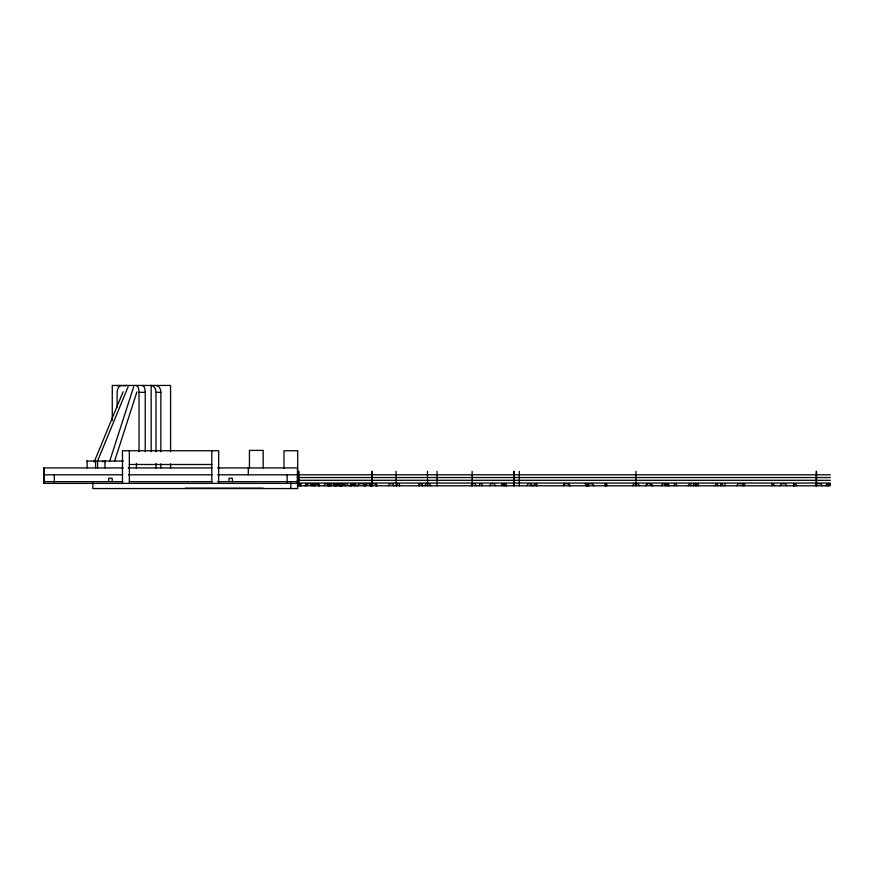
<?xml version="1.0" encoding="UTF-8"?>
<svg xmlns="http://www.w3.org/2000/svg" width="874" height="874" viewBox="0 0 874 874"><rect width="100%" height="100%" fill="white"/><g stroke="black" fill="none" stroke-linecap="round" stroke-linejoin="round"><path stroke-width="1.31" d="M95.572 467.929L95.572 461.057M300.634 483.726L300.58 485.791L300.656 483.726M725.059 485.791L725.147 483.726M665.005 485.791L665.103 483.726M330.831 483.726L330.7 485.791L329.4 483.726L325.336 483.726L323.981 485.791M334.239 483.726L334.119 485.791L334.458 483.726L330.132 483.726L328.766 485.791M339.746 485.791L339.899 483.726M340.248 485.791L340.445 483.726M605.66 485.791L605.89 483.726L606.785 485.791M327.63 485.791L327.87 483.726M336.752 485.791L337.003 483.726M419.214 485.791L419.465 483.726M793.417 485.791L793.668 483.726L795.591 483.726L796.968 485.791M793.767 485.791L794.018 483.726M418.897 485.791L419.334 483.726L421.596 483.726L422.885 485.791M388.799 485.791L389.411 483.726L392.896 483.726L393.726 485.791M471.261 485.791L471.873 483.726L475.139 483.726L476.035 485.791M109.731 461.057L133.711 386.745M114.592 461.057L136.923 391.869M396.61 485.791L397.32 483.726L399.287 483.726L399.549 485.791M479.072 485.791L479.782 483.726L481.76 483.726L482.011 485.791M343.395 483.726L342.564 485.791L341.221 483.726M425.037 485.791L425.867 483.726L429.702 483.726L430.653 485.791M94.567 461.057L123.103 391.76M97.527 461.057L128.139 386.723M358.843 483.726L357.892 485.791L358.864 483.726L363.333 483.726L364.611 485.791L363.322 483.726M489.724 485.791L490.773 483.726L494.487 483.726L495.252 485.791M304.96 485.791L306.228 483.726L311.996 483.726L312.947 485.791L314.345 483.726L318.398 483.726L319.753 485.791M306.228 485.791L307.506 483.726M371.253 485.791L372.586 483.726M314.247 485.791L315.59 483.726M688.177 485.791L689.52 483.726L690.853 483.726L690.853 485.791M695.737 485.791L697.07 483.726L698.413 483.726L698.413 485.791M714.921 485.791L716.254 483.726L717.587 483.726L717.587 485.791M741.971 485.791L743.304 483.726L744.637 483.726L744.637 485.791M350.66 485.791L352.003 483.726M365.452 485.791L366.796 483.726M372.182 483.726L370.838 485.791L369.516 483.726M314.454 485.791L315.809 483.726M329.05 485.791L330.405 483.726M349.764 485.791L351.119 483.726L355.172 483.726L356.516 485.791M351.315 485.791L352.67 483.726L354.025 485.791M370.237 485.791L371.592 483.726L376.268 483.726L377.087 485.791M338.751 485.791L340.106 483.726M780.034 485.791L781.4 483.726L785.475 483.726L786.829 485.791M815.355 485.791L816.72 483.726L820.795 483.726L822.15 485.791M827.58 485.791L828.945 483.726L830.3 483.726L830.3 485.791L297.16 485.791M329.356 485.791L330.722 483.726M336.064 485.791L337.43 483.726M632.514 485.791L633.869 483.726L637.976 483.726L639.342 485.791M364.731 485.791L366.097 483.726L370.194 483.726L371.559 485.791M526.847 485.791L528.213 483.726L530.955 483.726L532.332 485.791M533.424 485.791L534.801 483.726L536.636 483.726L536.986 485.791M564.691 483.726L563.315 485.791L564.386 483.726L568.81 483.726L570.187 485.791M587.022 485.791L588.399 483.726L592.528 483.726L593.894 485.791M647.153 483.726L645.788 485.791L646.847 483.726L651.283 483.726L652.659 485.791M661.247 485.791L662.623 483.726L668.14 483.726L669.473 485.791M736.684 485.791L738.06 483.726L742.179 483.726L743.545 485.791M825.832 485.791L827.208 483.726L828.585 483.726L828.585 485.791M136.071 385.456A6.872 2.961 -90 0 1 139.032 392.328L145.237 392.328L145.237 451.727M151.169 451.705L151.169 385.456A6.872 4.862 -90 0 1 155.998 392.328L160.849 392.328L160.849 451.727M86.482 461.057L123.289 461.057M129.341 464.487L211.803 464.487M123.267 467.929L43.711 467.929L43.7 483.388L297.444 483.388L297.444 467.929L217.539 467.929M128.292 467.929L211.967 467.929M43.7 474.801L122.699 474.801M128.554 474.801L211.967 474.801M217.692 474.801L830.3 474.801M297.16 477.543L830.3 477.543M297.16 480.296L830.3 480.296M43.7 481.672L122.895 481.672M129.341 481.672L211.803 481.672M217.692 481.672L297.706 481.672M297.16 483.049L830.3 483.049M297.247 483.726L299.585 483.726L300.929 485.791M585.11 483.726L587.984 483.726L588.814 485.791M606.72 483.726L606.851 485.791M185.364 488.195L263.172 488.195M666.742 483.726L668.118 485.791M340.161 483.726L341.526 485.791M338.795 483.726L340.161 485.791M333.453 483.726L334.808 485.791M774.604 485.791L773.25 483.726L771.884 483.726L771.884 485.791M344.181 483.726L345.536 485.791M339.724 483.726L341.079 485.791M317.164 483.726L318.518 485.791M299.563 483.726L300.907 485.791M353.347 483.726L354.702 485.791M318.267 483.726L319.6 485.791M723.257 485.791L721.924 483.726L720.591 483.726L720.591 485.791M696.207 485.791L694.874 483.726L693.541 483.726L693.541 485.791M677.033 485.791L675.689 483.726L674.357 483.726L674.357 485.791M375.241 483.726L376.563 485.791L375.711 483.726M310.685 483.726L311.647 485.791M586.061 483.726L587.011 485.791M503.588 483.726L504.538 485.791L503.184 483.726L503.85 485.791M348.18 485.791L347.229 483.726L335.649 483.726L335.845 485.791M587.765 483.726L588.65 485.791M505.303 483.726L506.188 485.791M650.802 483.726L651.654 485.791M568.34 483.726L569.192 485.791M506.352 485.791L505.522 483.726L501.807 483.726L501.807 485.791M421.443 483.726L422.153 485.791M338.97 483.726L339.68 485.791M585.711 483.726L586.323 485.791M328.602 483.726L328.843 485.791M341.046 483.726L341.242 485.791M340.357 483.726L340.51 485.791M336.25 483.726L336.403 485.791M331.213 483.726L331.333 485.791M604.906 483.726L604.961 485.791M816.556 471.359L816.556 485.791M816.207 471.359L816.207 485.791M794.226 483.726L794.226 485.791M793.876 483.726L793.876 485.791M666.807 483.726L666.807 485.791M635.922 471.359L635.922 485.791M536.166 483.726L536.166 485.791M531.359 483.726L531.359 485.791M519.331 471.359L519.331 485.791M514.185 471.359L514.185 485.791M513.836 471.359L513.836 485.791M472.146 471.359L472.146 485.791M437.076 471.359L437.076 485.791M427.506 471.359L427.506 485.791M396.097 471.359L396.097 485.791M372.258 471.359L372.258 485.791M371.974 471.359L371.974 485.791M299.006 471.359L299.006 485.791M290.834 482.819L290.834 488.544M287.153 474.801L287.153 483.388M283.963 468.224L283.963 450.744L297.706 450.744L297.706 488.544L92.819 488.544L92.819 482.819M263.183 467.874L263.183 450.394L249.44 450.394L249.44 467.874M248.325 467.929L248.325 474.801M232.418 481.672L232.418 478.231L228.988 478.231L228.988 481.672M218.675 483.388L218.675 450.744L122.469 450.744L122.469 483.388M211.803 450.744L211.803 483.388M170.572 451.705L170.572 385.456L112.265 385.456L112.265 420.613M170.572 463.865L170.572 467.929M160.849 463.876L160.849 467.929M155.998 392.328L155.998 451.727M155.998 463.34L155.998 467.929M139.032 392.328L139.032 451.727M136.453 463.34L136.453 467.929M129.341 450.744L129.341 483.388M117.116 407.175L117.116 392.328A6.872 4.862 -90 0 1 121.978 385.456M112.156 481.672L112.156 478.231L108.726 478.231L108.726 481.672M105.131 461.057L105.131 461.909M104.946 461.057L104.946 467.929M102.695 461.057L102.695 461.909M97.582 461.057L97.582 467.929M93.999 461.057L93.999 461.909M87.149 461.057L87.149 467.929M54.286 474.801L54.286 483.388M43.962 467.929L43.962 483.388M142.265 385.456A6.872 2.961 -90 0 1 145.237 392.328M117.192 385.937A6.872 2.961 -90 0 1 118.285 385.456M123.387 385.937A6.872 2.961 -90 0 1 124.479 385.456M155.998 385.456A6.872 4.862 -90 0 1 160.849 392.328M125.048 385.937A6.872 4.862 -90 0 1 126.839 385.456"/></g></svg>
